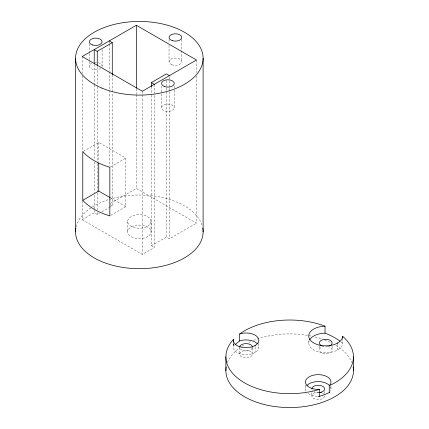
<?xml version="1.0" encoding="UTF-8"?>
<svg xmlns="http://www.w3.org/2000/svg" width="429" height="429" viewBox="0 0 429 429"><rect width="100%" height="100%" fill="white"/><g stroke="black" fill="none" stroke-linecap="round" stroke-linejoin="round"><path stroke-width="0.32" stroke-dasharray="2.15 1.61" d="M233.397 344.133L233.397 346.444A12.757 7.363 0 0 0 247.297 354.622A12.757 7.363 0 0 0 258.226 345.061M330.974 388.701L330.979 386.116M308.735 342.953L308.746 339.736M83.355 151.351L98.745 142.46L125.804 158.087L125.804 206.687L110.414 215.578M110.414 166.972L125.804 158.087M82.212 200.981L82.212 219.707L94.235 212.763L97.244 214.5L99.555 213.165M110.419 203.421L136.331 188.465L196.461 223.182L196.461 76.056M101.866 211.829L108.805 207.824M109.384 207.491L112.275 205.823L112.275 92.803M151.362 95.281L151.362 245.747L166.393 237.065L169.401 238.803L196.461 223.182M82.212 219.707L142.342 254.424L154.37 247.479L154.37 93.672M110.838 198.048L125.804 206.687M110.269 204.665L112.275 205.823M151.362 245.747L154.37 247.479M258.81 343.414L258.826 347.292M305.475 384.738L305.48 389.221M342.739 338.154L342.739 343.361A17.01 9.819 0 0 1 323.643 352.697A17.01 9.819 0 0 1 309.094 340.942M337.768 344.256L337.768 349.898M332.121 346.112L332.121 349.898M324.603 391.479L324.603 393.372M319.364 346.112L319.364 349.898M311.851 392.739L311.851 395.897M255.089 346.857L255.089 352.499M252.445 347.924L252.445 354.236A6.376 3.684 0 0 1 242.878 357.427A6.376 3.684 0 0 1 242.878 351.045A6.376 3.684 0 0 1 252.445 354.236M239.693 347.292L239.693 354.236M233.397 343.844L233.397 346.444A63.782 36.824 0 0 1 234.438 345.361M196.461 60.006L196.461 72.715M181.794 39.414L181.794 61.744M174.276 86.068L174.276 89.355M174.276 90.01L174.276 107.743A6.376 3.684 0 0 1 164.709 110.934A6.376 3.684 0 0 1 164.709 104.558A6.376 3.684 0 0 1 174.276 107.743M169.401 76.968L169.401 91.012M169.401 91.683L169.401 238.803M169.037 39.414L169.037 42.696M169.037 45.324L169.037 61.744M166.393 80.582L166.393 237.065M161.518 86.068L161.518 93.297M161.518 93.951L161.518 107.743M154.37 84.309L154.37 93.002M151.362 86.588L151.362 94.611M151.029 221.444A11.69 6.751 0 0 1 133.489 227.29A11.69 6.751 0 0 1 133.489 215.599A11.69 6.751 0 0 1 151.029 221.444L151.029 231.858A11.69 6.751 0 0 1 133.489 237.704A11.69 6.751 0 0 1 133.489 226.013A11.69 6.751 0 0 1 151.029 231.858M142.342 91.254L142.342 254.424M136.331 88.819L136.331 94.171M136.331 94.841L136.331 188.465M127.644 221.444L127.644 231.858M112.275 74.748L112.275 92.138M109.272 40.916L109.272 43.592M109.272 44.257L109.272 71.005M109.272 71.675L109.272 89.731M109.272 90.401L109.272 165.969M102.118 49.662L102.118 66.082M98.745 142.46L98.745 161.771M97.244 66.71L97.244 86.106M97.244 86.771L97.244 163.009M97.244 163.674L97.244 192.433M97.244 193.104L97.244 209.819M97.244 212.494L97.244 214.5M94.235 64.307L94.235 84.368M94.235 85.039L94.235 159.266M94.235 161.942L94.235 192.701M94.235 195.377L94.235 209.422M94.235 210.092L94.235 212.763M89.361 43.753L89.361 52.949M89.361 53.604L89.361 60.832M89.361 61.486L89.361 66.082M82.212 56.537L82.212 73.257M82.212 75.928L82.212 151.496M76.158 226.802A63.782 36.824 0 0 1 138.24 195.039A63.782 36.824 0 0 1 202.172 225.552M98.273 62.704A6.376 3.684 0 0 1 101.818 67.203M100.638 68.442A6.376 3.684 0 0 1 91.232 68.688A6.376 3.684 0 0 1 91.656 63.256M95.082 62.42A6.376 3.684 0 0 1 96.396 62.42M227.472 362.569A63.782 36.824 0 0 1 239.629 347.892M241.763 346.418A63.782 36.824 0 0 1 244.568 344.691M248.799 342.455A63.782 36.824 0 0 1 250.531 341.65M253.523 340.385A63.782 36.824 0 0 1 312.033 336.245M314.999 336.931A63.782 36.824 0 0 1 321.793 338.915M324.678 339.95A63.782 36.824 0 0 1 331.617 342.991M335.907 345.366A63.782 36.824 0 0 1 351.86 362.569M330.362 386.685A12.757 7.363 0 0 1 330.486 390.991M317.444 396.305A12.757 7.363 0 0 1 307.716 393.125M306.07 391.189A12.757 7.363 0 0 1 306.07 386.722M340.937 341.881A63.782 36.824 0 0 1 342.739 343.361M327.681 346.391A6.376 3.684 0 0 1 330.909 352.053A6.376 3.684 0 0 1 320.576 352.053A6.376 3.684 0 0 1 323.809 346.391M324.603 395.897A6.376 3.684 0 0 1 318.007 399.576A6.376 3.684 0 0 1 311.867 395.645A6.376 3.684 0 0 1 318.886 392.235M322.313 393.071A6.376 3.684 0 0 1 323.804 394.112M318.886 392.615A6.376 3.684 0 0 1 314.141 391.779M312.376 390.417A6.376 3.684 0 0 1 311.883 389.334M252.311 348.048A6.376 3.684 0 0 1 246.069 350.976A6.376 3.684 0 0 1 239.827 348.048M327.681 346.46A6.376 3.684 0 0 1 323.809 346.46M233.408 344.707L233.381 343.527L233.408 344.707M171.67 64.725A6.376 3.684 0 0 0 181.757 62.125A6.376 3.684 0 0 0 172.812 58.382A6.376 3.684 0 0 0 171.67 64.725"/><path stroke-width="0.64" d="M136.331 25.29L82.212 56.537L142.342 91.254L196.461 60.006L136.331 25.29L136.331 88.154M94.235 63.637L94.235 49.592L97.244 51.33L112.275 42.648L112.275 74.748M151.362 86.588L151.362 82.577L166.393 73.895L169.401 75.633M82.786 200.284A63.782 36.824 0 0 0 109.845 215.905L109.845 167.299A63.782 36.824 0 0 1 82.786 151.678L82.786 200.284L98.745 191.066L110.258 197.715M109.272 40.916L112.275 42.648M151.362 82.577L154.37 84.309M353.442 356.842L353.442 370.726M339.983 341.157A63.782 36.824 0 0 0 325.037 333.145L325.037 326.201A17.01 9.819 0 0 0 308.735 336.148A17.01 9.819 0 0 0 325.509 345.828A17.01 9.819 0 0 0 342.739 336.416L342.739 337.72M337.768 342.953L337.768 343.388M342.739 336.416A63.782 36.824 0 0 1 329.257 385.709L329.257 392.653A63.782 36.824 0 0 1 319.696 396.267A12.757 7.363 0 0 1 318.195 396.316M329.257 385.709A12.757 7.363 0 0 0 322.147 375A12.757 7.363 0 0 0 305.534 381.284A12.757 7.363 0 0 0 319.696 389.328L319.696 396.267M255.089 345.56L255.089 345.994M325.037 326.201A63.782 36.824 0 0 0 239.661 333.982L239.661 340.926A63.782 36.824 0 0 0 235.167 344.653M239.661 333.982A12.757 7.363 0 0 1 258.21 338.09A12.757 7.363 0 0 1 247.324 347.678A12.757 7.363 0 0 1 233.397 339.5L233.397 342.106M225.885 356.842L225.885 370.726M203.115 58.274L203.115 231.858M98.745 163.1L98.745 191.066M97.244 51.33L97.244 65.374M75.558 58.274L75.558 231.858M202.772 228.056A63.782 36.824 0 0 1 139.334 268.683A63.782 36.824 0 0 1 75.895 228.056M353.105 366.924A63.782 36.824 0 0 1 289.666 407.55A63.782 36.824 0 0 1 226.228 366.924M319.696 389.328A63.782 36.824 0 0 1 244.568 382.877A63.782 36.824 0 0 1 233.397 339.5M329.735 392.127A12.757 7.363 0 0 1 329.257 392.653M307.073 385.381A12.757 7.363 0 0 1 318.415 381.59A12.757 7.363 0 0 1 329.558 385.569M239.661 340.926A12.757 7.363 0 0 1 257.223 343.72M319.535 392.294A6.376 3.684 0 0 1 321.321 392.68M311.883 388.572A6.376 3.684 0 0 1 318.227 385.269A6.376 3.684 0 0 1 324.571 388.572A6.376 3.684 0 0 1 319.535 392.556M239.725 346.911A6.376 3.684 0 0 1 246.402 343.618A6.376 3.684 0 0 1 252.445 347.292M309.54 339.977A17.01 9.819 0 0 1 325.037 333.145M322.131 345.989A6.376 3.684 0 0 1 320.967 340.513A6.376 3.684 0 0 1 330.518 340.513A6.376 3.684 0 0 1 329.359 345.989M101.909 88.09A63.782 36.824 0 0 0 202.772 62.076A63.782 36.824 0 0 0 113.32 24.651A63.782 36.824 0 0 0 101.909 88.09M164.157 86.422A6.376 3.684 0 0 0 174.244 83.821A6.376 3.684 0 0 0 165.294 80.078A6.376 3.684 0 0 0 164.157 86.422M92.551 44.97A6.376 3.684 0 0 0 102.118 41.785A6.376 3.684 0 0 0 92.551 38.594A6.376 3.684 0 0 0 92.551 44.97M172.227 40.632A6.376 3.684 0 0 0 181.794 37.441A6.376 3.684 0 0 0 172.227 34.256A6.376 3.684 0 0 0 172.227 40.632"/></g></svg>
